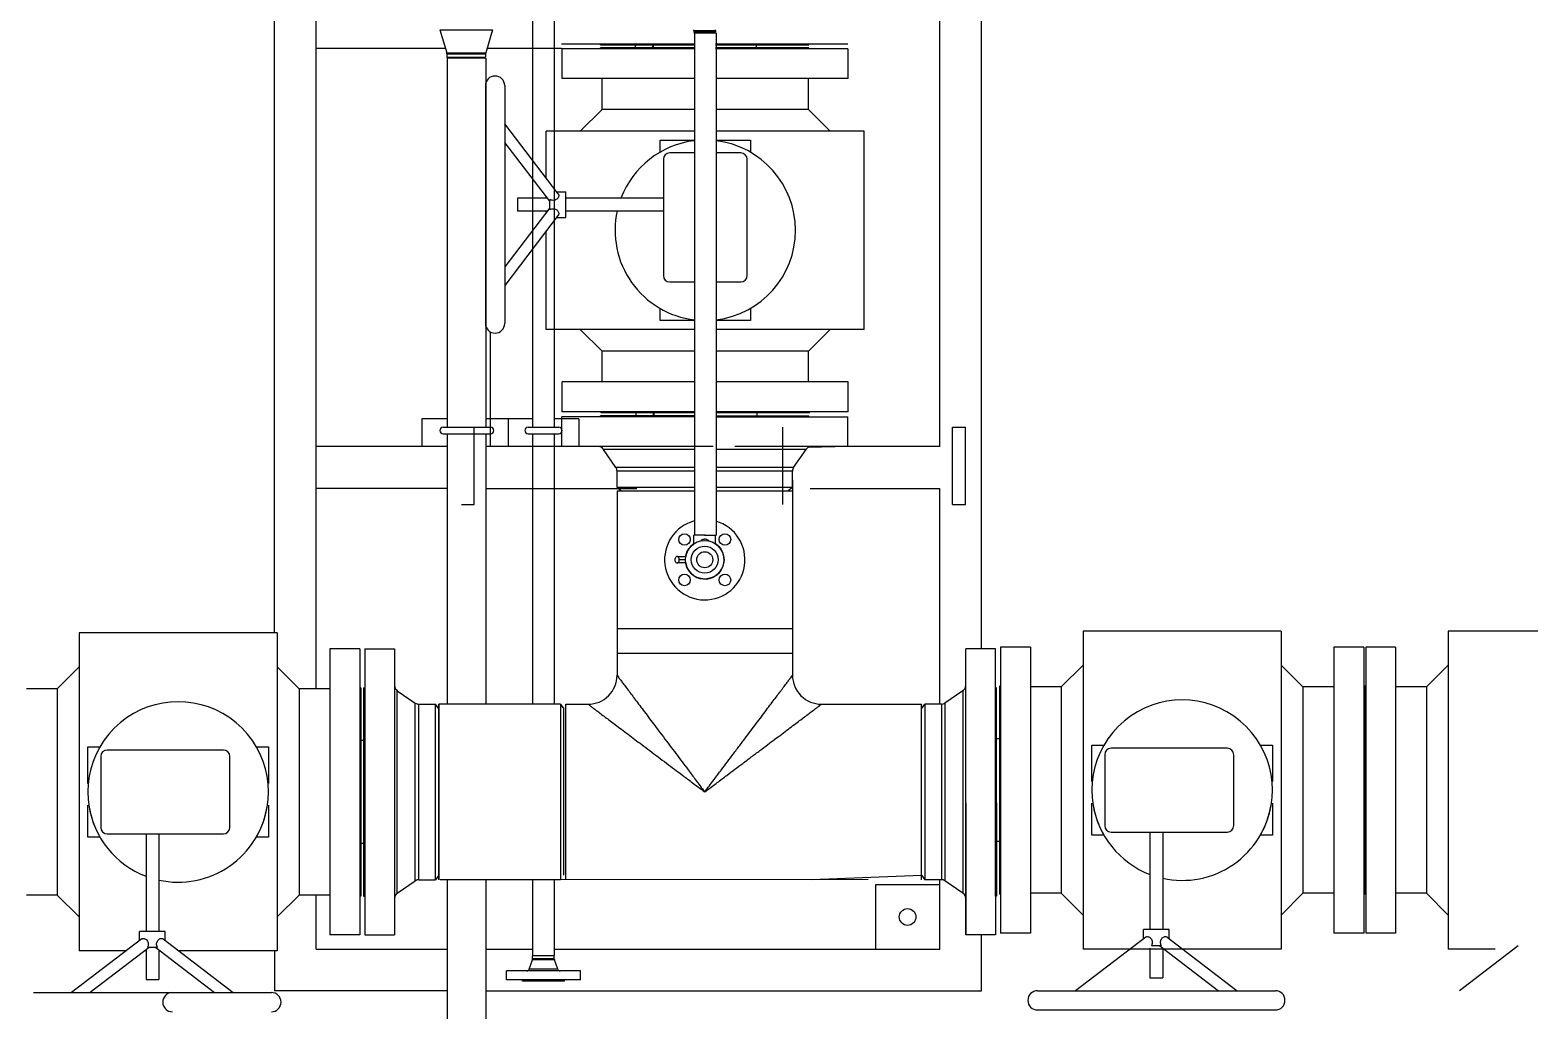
# Model space of a CAD drawing. Header units: millimetres. Extents: x 18255 to 228708, y -2217 to 146640.
# Drawn here: x 72680 to 75012, y 80711 to 82236 of the extents above; entities that cross this region are included whole.
import ezdxf

# ---------------------------------------------------------------- set-up
doc = ezdxf.new("R2010")
doc.units = ezdxf.units.MM
doc.layers.add('设备', color=8, linetype='Continuous')

msp = doc.modelspace()

# ---------------------------------------------------------------- linework, layer by layer
at = {"layer": '设备'}
for p, q in [((73060, 81298), (73060, 83585.2)), ((73125, 81211.2), (73125, 83585.2)), ((73461.8, 83218.9), (73461.8, 81956.7)), ((73495.5, 83182.8), (73495.5, 81956.7)), ((74160, 81273.2), (74160, 83096.3)), ((74095, 82081), (74095, 82261)), ((73317.5, 82236.1), (73399.4, 82236.1)), ((73317.5, 82236.1), (73328.1, 82200.4)), ((73399.4, 82236.1), (73388.8, 82200.4)), ((73712.4, 82235.4), (73712.3, 82236.4)), ((73712.4, 82235.4), (73746.1, 82235.4)), ((73712.4, 82235.4), (73712.4, 82233.2)), ((73712.4, 82233.2), (73746.1, 82233.2)), ((73714.4, 82231.7), (73712.4, 82233.2)), ((73712.4, 82231.7), (73746.1, 82231.7)), ((73713.4, 82231.7), (73713.4, 81450)), ((73744.1, 82231.7), (73746.1, 82233.2)), ((73746.1, 82235.4), (73746.3, 82236.4)), ((73746.1, 82235.4), (73746.1, 82233.2)), ((73747.1, 82231.7), (73747.1, 81450)), ((73124, 82207.7), (73257.5, 82207.7)), ((73257.5, 82207.7), (73325.9, 82207.7)), ((73328.1, 82200.4), (73388.8, 82200.4)), ((73328.3, 82199), (73388.6, 82199)), ((73328.3, 82199), (73328.3, 82193.9)), ((73328.3, 82193.9), (73388.6, 82193.9)), ((73330.4, 82192.2), (73328.3, 82193.9)), ((73388.6, 82192.2), (73328.3, 82192.2)), ((73329.3, 81956.7), (73329.3, 82192.2)), ((73386.4, 82192.2), (73388.6, 82193.9)), ((73388.6, 82199), (73388.6, 82193.9)), ((73389.6, 81956.7), (73389.6, 82192.2)), ((73391, 82207.7), (73447.5, 82207.7)), ((73394.9, 82207.7), (73506.8, 82207.7)), ((73447.5, 82207.7), (73460.8, 82207.7)), ((73506.8, 82214.6), (73712.4, 82214.6)), ((73712.4, 82206.9), (73506.8, 82206.9)), ((73507.8, 82161.3), (73507.8, 82207.7)), ((73507.8, 82160.5), (73507.8, 82206.9)), ((73567.3, 82213), (73567.3, 82214.6)), ((73567.3, 82213), (73712.4, 82213)), ((73712.4, 82208.5), (73567.3, 82208.5)), ((73567.3, 82206.9), (73567.3, 82208.5)), ((73621.4, 82213), (73621.4, 82208.5)), ((73648.4, 82213), (73648.4, 82208.5)), ((73649.3, 82213), (73649.3, 82208.5)), ((73746.1, 82214.6), (73951.8, 82214.6)), ((73746.1, 82213), (73891.3, 82213)), ((73891.3, 82208.5), (73746.1, 82208.5)), ((73951.8, 82206.9), (73746.1, 82206.9)), ((73809.3, 82213), (73809.3, 82208.5)), ((73891.3, 82213), (73891.3, 82214.6)), ((73891.3, 82206.9), (73891.3, 82208.5)), ((73952.8, 82160.5), (73952.8, 82206.9)), ((73388.3, 82149.5), (73388.3, 81779.5)), ((73418.3, 82149.5), (73418.3, 81779.5)), ((73713.4, 82160.5), (73507.8, 82160.5)), ((73569.8, 82112.5), (73569.8, 82160.5)), ((73952.8, 82160.5), (73747.1, 82160.5)), ((73890.8, 82112.5), (73890.8, 82160.5)), ((73535.8, 82078.6), (73569.8, 82112.5)), ((73713.4, 82112.5), (73569.8, 82112.5)), ((73890.8, 82112.5), (73747.1, 82112.5)), ((73924.7, 82078.6), (73890.8, 82112.5)), ((73501.7, 81981.1), (73418.3, 82090.2)), ((73713.4, 82078.6), (73483, 82078.6)), ((73483, 82005.5), (73483, 82078.6)), ((73977.5, 82078.6), (73747.1, 82078.6)), ((73977.5, 81770.4), (73977.5, 82078.6)), ((74095, 81588), (74095, 82081)), ((73488.3, 81969.6), (73418.3, 82061.2)), ((73660.1, 82064.9), (73713.4, 82064.9)), ((73660.1, 82045.7), (73660.1, 82064.9)), ((73747.1, 82064.9), (73800.5, 82064.9)), ((73800.5, 82064.9), (73800.5, 82045.7)), ((73665.1, 82034.9), (73665.1, 81854.1)), ((73713.4, 82044.9), (73675.1, 82044.9)), ((73785.5, 82044.9), (73747.1, 82044.9)), ((73795.5, 81854.1), (73795.5, 82034.9)), ((73499.1, 81984.5), (73513.3, 81984.5)), ((73513.3, 81944.5), (73513.3, 81984.5)), ((73488.3, 81959.3), (73418.3, 81867.8)), ((73484.6, 81974.5), (73438.3, 81974.5)), ((73438.3, 81974.5), (73438.3, 81954.5)), ((73483, 81974.5), (73483, 81976.5)), ((73488.3, 81956.8), (73488.3, 81972.2)), ((73665.1, 81974.5), (73513.3, 81974.5)), ((73329.3, 81618), (73329.3, 81956.7)), ((73389.6, 81618), (73389.6, 81956.7)), ((73501.7, 81947.9), (73418.3, 81838.8)), ((73484.6, 81954.5), (73438.3, 81954.5)), ((73461.8, 81956.7), (73461.8, 81618)), ((73483, 81952.5), (73483, 81954.5)), ((73495.5, 81956.7), (73495.5, 81618)), ((73499.1, 81944.5), (73513.3, 81944.5)), ((73665.1, 81954.5), (73513.3, 81954.5)), ((73483, 81770.4), (73483, 81923.5)), ((73675.1, 81844.1), (73713.4, 81844.1)), ((73747.1, 81844.1), (73785.5, 81844.1)), ((73660.1, 81784.1), (73660.1, 81803.3)), ((73800.5, 81803.3), (73800.5, 81784.1)), ((73713.4, 81784.1), (73660.1, 81784.1)), ((73800.5, 81784.1), (73747.1, 81784.1)), ((73395.9, 81766.6), (73395.9, 81588)), ((73713.4, 81770.4), (73483, 81770.4)), ((73569.8, 81736.5), (73535.8, 81770.4)), ((73977.5, 81770.4), (73747.1, 81770.4)), ((73890.8, 81736.5), (73924.7, 81770.4)), ((73713.4, 81736.5), (73569.8, 81736.5)), ((73569.8, 81688.5), (73569.8, 81736.5)), ((73890.8, 81736.5), (73747.1, 81736.5)), ((73890.8, 81688.5), (73890.8, 81736.5)), ((73713.4, 81688.5), (73507.8, 81688.5)), ((73507.8, 81642.1), (73507.8, 81688.5)), ((73952.8, 81688.5), (73747.1, 81688.5)), ((73952.8, 81642.1), (73952.8, 81688.5)), ((73713.4, 81634.4), (73507, 81634.4)), ((73507, 81588), (73507, 81634.4)), ((73713.4, 81642.1), (73507.8, 81642.1)), ((73713.4, 81636), (73567.5, 81636)), ((73567.5, 81634.4), (73567.5, 81636)), ((73568.3, 81640.5), (73568.3, 81642.1)), ((73713.4, 81640.5), (73568.3, 81640.5)), ((73622.4, 81640.5), (73622.4, 81636)), ((73649.4, 81640.5), (73649.4, 81636)), ((73650.3, 81640.5), (73650.3, 81636)), ((73952.8, 81642.1), (73747.1, 81642.1)), ((73892.3, 81640.5), (73747.1, 81640.5)), ((73747.1, 81636), (73891.5, 81636)), ((73747.1, 81634.4), (73952, 81634.4)), ((73810.3, 81640.5), (73810.3, 81636)), ((73891.5, 81634.4), (73891.5, 81636)), ((73892.3, 81640.5), (73892.3, 81642.1)), ((73952, 81588), (73952, 81634.4)), ((73329.3, 81631), (73289.4, 81631)), ((73289.4, 81631), (73289.4, 81588)), ((73322.4, 81618), (73396.4, 81618)), ((73350.9, 81618), (73370.9, 81618)), ((73370.9, 81498), (73370.9, 81618)), ((73461.8, 81631), (73389.6, 81631)), ((73423.6, 81631), (73423.6, 81588)), ((73454.6, 81618), (73502.6, 81618)), ((73533.6, 81631), (73495.5, 81631)), ((73533.6, 81631), (73533.6, 81588)), ((73850.9, 81498), (73850.9, 81618)), ((74115, 81618), (74135, 81618)), ((74115, 81498), (74115, 81618)), ((74135, 81498), (74135, 81618)), ((73289.4, 81588), (73125, 81588)), ((73328.4, 81588), (73289.4, 81588)), ((73322.4, 81608), (73396.4, 81608)), ((73329.3, 81187.5), (73329.3, 81608)), ((73389.6, 81187.5), (73389.6, 81608)), ((73461.8, 81588), (73389.6, 81588)), ((73713.4, 81588), (73395.9, 81588)), ((73454.6, 81608), (73502.6, 81608)), ((73461.8, 81608), (73461.8, 81187.5)), ((73495.5, 81608), (73495.5, 81187.5)), ((73742.6, 81588), (73495.5, 81588)), ((74095, 81588), (73776.3, 81588)), ((73952, 81588), (73890.6, 81586.8)), ((73713.4, 81583.7), (73572, 81583.7)), ((73591.2, 81555.7), (73572, 81583.7)), ((73887, 81583.7), (73747.1, 81583.7)), ((73867.7, 81555.7), (73887, 81583.7)), ((73713.4, 81555.7), (73591.2, 81555.7)), ((73713.4, 81550), (73593, 81550)), ((73593, 81524.4), (73593, 81550)), ((73867.7, 81555.7), (73747.1, 81555.7)), ((73866, 81550), (73747.1, 81550)), ((73866, 81524.4), (73866, 81550)), ((73329.3, 81523), (73125, 81523)), ((73389.6, 81523), (73461.8, 81523)), ((73395.9, 81523), (73594.8, 81523)), ((73495.5, 81523), (73623.9, 81523)), ((73713.4, 81524.4), (73593, 81524.4)), ((73593, 81524.4), (73600, 81519)), ((73593, 81519), (73713.4, 81519)), ((73593, 81519), (73593, 81305)), ((73866, 81524.4), (73747.1, 81524.4)), ((73747.1, 81519), (73866, 81519)), ((73866, 81524.4), (73859, 81519)), ((73866, 81536.3), (73866, 81232.2)), ((73866, 81519), (73866, 81305)), ((73893.4, 81523), (74095, 81523)), ((74095, 81187.2), (74095, 81523)), ((73350.9, 81498), (73370.9, 81498)), ((74115, 81498), (74135, 81498)), ((73730, 81450), (73712.6, 81450)), ((73712.6, 81436.7), (73712.6, 81450)), ((73729.1, 81450), (73747.1, 81450)), ((73746.3, 81436.7), (73746.3, 81450)), ((73683.5, 81410), (73683.5, 81414)), ((73686.5, 81417), (73699.9, 81417)), ((73699.9, 81407), (73686.5, 81407)), ((73689.5, 81410), (73689.5, 81414)), ((73699.5, 81412), (73689.5, 81412)), ((72756.4, 81298), (72756.4, 80856.3)), ((73064.5, 81298), (72756.4, 81298)), ((73064.5, 81298), (73064.5, 80914.2)), ((73593, 81305), (73866, 81305)), ((73593, 81305), (73593, 81232.3)), ((74317.9, 81300.8), (74317.9, 80859.1)), ((74626, 81300.8), (74317.9, 81300.8)), ((74626, 81300.8), (74626, 80917)), ((74885.9, 81300.8), (74885.9, 80859.1)), ((75194, 81300.8), (74885.9, 81300.8)), ((73146.4, 81273.2), (73146.4, 80914.2)), ((73192.8, 81273.2), (73146.4, 81273.2)), ((73192.8, 81273.2), (73192.8, 80914.2)), ((73200.5, 81273.2), (73200.5, 80914.2)), ((73200.5, 81273.2), (73246.9, 81273.2)), ((73246.9, 81273.2), (73246.9, 80914.2)), ((73593, 81266.7), (73866, 81266.7)), ((74135.5, 80828.2), (74135.5, 81273.2)), ((74181.9, 81273.2), (74135.5, 81273.2)), ((74181.9, 80888.7), (74181.9, 81273.2)), ((74189.6, 81276), (74189.6, 80891.5)), ((74236, 81276), (74189.6, 81276)), ((74236, 81276), (74236, 80893)), ((74708, 81276), (74708, 80917)), ((74754.4, 81276), (74708, 81276)), ((74754.4, 81276), (74754.4, 80917)), ((74757.6, 81276), (74757.6, 80891.5)), ((74804, 81276), (74757.6, 81276)), ((74804, 81276), (74804, 80893)), ((72756.4, 81245.1), (72722.4, 81211.2)), ((73098.4, 81211.2), (73064.5, 81245.1)), ((74317.9, 81247.9), (74284, 81214)), ((74660, 81214), (74626, 81247.9)), ((74885.9, 81247.9), (74852, 81214)), ((73194.4, 81212.7), (73192.8, 81212.7)), ((73194.4, 81212.7), (73194.4, 80970.7)), ((73198.9, 81212.7), (73198.9, 80970.7)), ((73198.9, 81212.7), (73200.5, 81212.7)), ((74183.5, 81212.7), (74181.9, 81212.7)), ((74183.5, 80973.5), (74183.5, 81212.7)), ((74188, 81215.5), (74188, 80973.5)), ((74189.6, 81215.5), (74188, 81215.5)), ((74284, 81214), (74236, 81214)), ((74284, 81214), (74284, 80893)), ((74660, 81214), (74660, 81033.1)), ((74708, 81214), (74660, 81214)), ((74756, 81215.5), (74754.4, 81215.5)), ((74757.6, 81215.5), (74756, 81215.5)), ((74756, 81215.5), (74756, 80973.5)), ((74852, 81214), (74804, 81214)), ((74852, 81214), (74852, 80893)), ((72722.4, 81211.2), (72674.4, 81211.2)), ((72722.4, 81211.2), (72722.4, 80890.2)), ((73098.4, 81211.2), (73098.4, 81030.3)), ((73146.4, 81211.2), (73098.4, 81211.2)), ((73251.2, 81022.8), (73251.2, 81208.2)), ((73251.2, 81208.2), (73279.3, 81189)), ((73279.3, 80914.2), (73279.3, 81189)), ((74131.1, 81208.2), (74103.1, 81189)), ((74103.1, 81189), (74103.1, 81014.2)), ((74131.1, 81208.2), (74131.1, 80893.2)), ((73284.9, 81021.6), (73284.9, 81187.2)), ((73284.9, 81187.2), (73310.5, 81187.2)), ((73310.5, 80914.2), (73310.5, 81187.2)), ((73315.9, 81180.2), (73310.5, 81187.2)), ((73505.1, 81187.2), (73315.9, 81187.2)), ((73315.9, 80914.2), (73315.9, 81187.2)), ((73315.9, 81187.2), (73315.9, 81023.7)), ((73505.1, 81187.2), (73505.1, 80914.2)), ((73505.1, 81187.2), (73510.5, 81180.2)), ((73510.5, 80921.2), (73510.5, 81180.2)), ((73513.5, 80914.2), (73513.5, 81187.2)), ((73513.5, 81187.2), (73548, 81187.2)), ((73911, 81187.2), (74066.5, 81187.2)), ((74066.5, 80921.2), (74066.5, 81187.2)), ((74066.5, 81180.2), (74071.9, 81187.2)), ((74071.9, 81187.2), (74071.9, 80914.2)), ((74097.5, 81187.2), (74071.9, 81187.2)), ((74097.5, 81187.2), (74097.5, 80914.2)), ((72770, 81064), (72770, 81120.9)), ((72770, 81120.9), (72789.2, 81120.9)), ((73031.6, 81120.9), (73050.8, 81120.9)), ((73050.8, 81120.9), (73050.8, 81064)), ((73198.9, 81130.7), (73194.4, 81130.7)), ((74188, 81133.5), (74183.5, 81133.5)), ((74331.6, 81066.8), (74331.6, 81123.7)), ((74331.6, 81123.7), (74350.8, 81123.7)), ((74593.2, 81123.7), (74612.4, 81123.7)), ((74612.4, 81123.7), (74612.4, 81066.8)), ((72790, 81105.9), (72790, 80995.5)), ((72980.8, 81115.9), (72800, 81115.9)), ((72990.8, 80995.5), (72990.8, 81105.9)), ((74351.6, 81108.7), (74351.6, 80998.3)), ((74542.4, 81118.7), (74361.6, 81118.7)), ((74552.4, 80998.3), (74552.4, 81108.7)), ((72722.4, 81030.3), (72722.4, 80890.2)), ((72756.4, 81030.3), (72756.4, 80803.5)), ((72770, 80980.5), (72770, 81030.3)), ((72790, 81030.3), (72790, 80995.5)), ((72990.8, 80995.5), (72990.8, 81030.3)), ((73050.8, 81030.3), (73050.8, 80980.5)), ((73064.5, 81030.3), (73064.5, 80803.5)), ((73098.4, 81030.3), (73098.4, 80890.2)), ((73146.4, 81030.3), (73146.4, 80828.2)), ((73192.8, 81030.3), (73192.8, 80828.2)), ((73194.4, 81030.3), (73194.4, 80888.7)), ((73198.9, 81030.3), (73198.9, 80888.7)), ((73200.5, 81030.3), (73200.5, 80828.2)), ((74066.5, 80914.2), (74066.5, 81033.1)), ((74071.9, 81033.1), (74071.9, 80914.2)), ((74097.5, 81033.1), (74097.5, 80914.2)), ((74103.1, 81033.1), (74103.1, 80912.4)), ((74131.1, 81033.1), (74131.1, 80893.2)), ((74135.5, 81033.1), (74135.5, 80828.2)), ((74181.9, 81033.1), (74181.9, 80828.2)), ((74183.5, 81033.1), (74183.5, 80888.7)), ((74188, 81033.1), (74188, 80891.5)), ((74189.6, 81033.1), (74189.6, 80831)), ((74236, 81033.1), (74236, 80831)), ((74284, 81033.1), (74284, 80893)), ((74317.9, 81033.1), (74317.9, 80806.3)), ((74331.6, 80983.3), (74331.6, 81033.1)), ((74351.6, 81033.1), (74351.6, 80998.3)), ((74552.4, 80998.3), (74552.4, 81033.1)), ((74612.4, 81033.1), (74612.4, 80983.3)), ((74626, 81033.1), (74626, 80806.3)), ((74660, 81033.1), (74660, 80893)), ((74708, 81033.1), (74708, 80831)), ((74754.4, 81033.1), (74754.4, 80831)), ((74756, 81033.1), (74756, 80891.5)), ((74757.6, 81033.1), (74757.6, 80831)), ((74804, 81033.1), (74804, 80831)), ((74852, 81033.1), (74852, 80893)), ((74885.9, 81033.1), (74885.9, 80806.3)), ((73246.9, 81023.9), (73246.9, 80828.2)), ((73251.2, 80893.2), (73251.2, 81022.8)), ((73284.9, 80914.2), (73284.9, 81021.6)), ((73315.9, 81023.7), (73315.9, 80914.2)), ((72789.2, 80980.5), (72770, 80980.5)), ((72800, 80985.5), (72980.8, 80985.5)), ((72860.4, 80985.5), (72860.4, 80833.7)), ((72880.4, 80985.5), (72880.4, 80833.7)), ((73050.8, 80980.5), (73031.6, 80980.5)), ((73279.3, 80912.4), (73279.3, 80984.6)), ((73310.5, 80914.2), (73310.5, 80988.2)), ((74350.8, 80983.3), (74331.6, 80983.3)), ((74361.6, 80988.3), (74542.4, 80988.3)), ((74422, 80988.3), (74422, 80836.5)), ((74442, 80988.3), (74442, 80836.5)), ((74612.4, 80983.3), (74593.2, 80983.3)), ((73198.9, 80970.7), (73194.4, 80970.7)), ((74188, 80973.5), (74183.5, 80973.5)), ((73251.2, 80893.2), (73279.3, 80912.4)), ((73284.9, 80914.2), (73310.5, 80914.2)), ((73315.9, 80921.2), (73310.5, 80914.2)), ((73505.1, 80914.2), (73318.1, 80914.2)), ((73329.3, 80658), (73329.3, 80914.5)), ((73389.6, 80658), (73389.6, 80914.5)), ((73461.8, 80914.5), (73461.8, 80796.2)), ((73495.5, 80914.5), (73495.5, 80796.2)), ((73983.5, 80914.5), (73505.1, 80914.2)), ((73895.9, 80914.5), (74066.5, 80921.2)), ((74066.5, 80921.2), (74071.9, 80914.2)), ((74097.5, 80914.2), (74071.9, 80914.2)), ((74095, 80806.2), (74095, 80914.2)), ((74131.1, 80893.2), (74103.1, 80912.4)), ((72722.4, 80890.2), (72674.4, 80890.2)), ((72756.4, 80856.3), (72722.4, 80890.2)), ((73098.4, 80890.2), (73064.5, 80856.3)), ((73146.4, 80890.2), (73098.4, 80890.2)), ((73125, 80806.2), (73125, 80890.2)), ((73194.4, 80888.7), (73192.8, 80888.7)), ((73198.9, 80888.7), (73200.5, 80888.7)), ((74095, 80906.2), (73995, 80906.2)), ((73995, 80906.2), (73995, 80806.2)), ((74183.5, 80888.7), (74181.9, 80888.7)), ((74189.6, 80891.5), (74188, 80891.5)), ((74284, 80893), (74236, 80893)), ((74317.9, 80859.1), (74284, 80893)), ((74660, 80893), (74626, 80859.1)), ((74708, 80893), (74660, 80893)), ((74756, 80891.5), (74754.4, 80891.5)), ((74757.6, 80891.5), (74756, 80891.5)), ((74852, 80893), (74804, 80893)), ((74885.9, 80859.1), (74852, 80893)), ((72853.8, 80822.1), (72744.7, 80738.7)), ((72850.4, 80819.5), (72850.4, 80833.7)), ((72890.4, 80833.7), (72850.4, 80833.7)), ((72887, 80822.1), (72996.1, 80738.7)), ((72890.4, 80819.5), (72890.4, 80833.7)), ((73192.8, 80828.2), (73146.4, 80828.2)), ((73200.5, 80828.2), (73246.9, 80828.2)), ((74181.9, 80828.2), (74135.5, 80828.2)), ((74160, 80741.2), (74160, 80828.2)), ((74236, 80831), (74189.6, 80831)), ((74415.4, 80824.9), (74306.3, 80741.5)), ((74412, 80822.3), (74412, 80836.5)), ((74452, 80836.5), (74412, 80836.5)), ((74448.6, 80824.9), (74557.7, 80741.5)), ((74452, 80822.3), (74452, 80836.5)), ((74754.4, 80831), (74708, 80831)), ((74804, 80831), (74757.6, 80831)), ((72829.4, 80803.5), (72756.4, 80803.5)), ((72865.3, 80808.7), (72773.7, 80738.7)), ((72860.4, 80803.5), (72858.4, 80803.5)), ((72860.4, 80805), (72860.4, 80758.7)), ((72878.1, 80808.7), (72862.7, 80808.7)), ((72875.6, 80808.7), (72967.1, 80738.7)), ((72880.4, 80805), (72880.4, 80758.7)), ((72882.4, 80803.5), (72880.4, 80803.5)), ((73064.5, 80803.5), (72911.4, 80803.5)), ((73060, 80803.5), (73060, 80741.2)), ((73125, 80806.2), (73329.3, 80806.2)), ((73389.6, 80806.2), (73461.8, 80806.2)), ((73461.8, 80796.2), (73495.5, 80796.2)), ((73462, 80795.9), (73461.8, 80795.7)), ((73495.5, 80795.7), (73461.8, 80795.7)), ((73461.8, 80790.9), (73461.8, 80795.7)), ((73495.3, 80795.9), (73495.5, 80795.7)), ((73495.5, 80806.2), (73622.1, 80806.2)), ((73495.5, 80790.9), (73495.5, 80795.7)), ((73622.1, 80806.2), (74095, 80806.2)), ((74626, 80806.3), (74317.9, 80806.3)), ((74422, 80806.3), (74420, 80806.3)), ((74422, 80807.8), (74422, 80761.5)), ((74439.7, 80811.5), (74424.3, 80811.5)), ((74437.1, 80811.5), (74528.7, 80741.5)), ((74442, 80807.8), (74442, 80761.5)), ((74444, 80806.3), (74442, 80806.3)), ((74959, 80806.3), (74885.9, 80806.3)), ((74994.8, 80811.5), (74903.3, 80741.5)), ((73536.1, 80772.2), (73421.1, 80772.2)), ((73421.1, 80758.2), (73421.1, 80772.2)), ((73456.6, 80774.9), (73461.6, 80789.6)), ((73500.7, 80774.9), (73456.6, 80774.9)), ((73495.7, 80789.6), (73461.6, 80789.6)), ((73495.5, 80790.9), (73461.8, 80790.9)), ((73500.7, 80774.9), (73495.7, 80789.6)), ((73536.1, 80758.2), (73536.1, 80772.2)), ((72860.4, 80758.7), (72880.4, 80758.7)), ((73536.1, 80758.2), (73421.1, 80758.2)), ((73446.1, 80756.2), (73446.1, 80758.2)), ((73511.1, 80756.2), (73446.1, 80756.2)), ((73511.1, 80756.2), (73511.1, 80758.2)), ((74422, 80761.5), (74442, 80761.5)), ((72685.4, 80738.7), (73055.4, 80738.7)), ((73215.4, 80741.2), (73060, 80741.2)), ((73329.3, 80741.2), (73125, 80741.2)), ((73389.6, 80741.2), (73421.1, 80741.2)), ((73421.1, 80741.2), (74160, 80741.2)), ((74247, 80741.5), (74617, 80741.5)), ((74247, 80711.5), (74617, 80711.5))]:
    msp.add_line(p, q, dxfattribs=at)
for centre, radius in [((73698, 81443.5), 9), ((73760.9, 81443.5), 9), ((73729.5, 81412), 30), ((73729.5, 81412), 21), ((73729.5, 81412), 12.5), ((73698, 81380.5), 9), ((73760.9, 81380.5), 9), ((74045, 80856.2), 13)]:
    msp.add_circle(centre, radius, dxfattribs=at)
for centre, radius, start, end in [((73323.3, 82199), 5, 0, 16.5019), ((73393.6, 82199), 5, 163.4981, 180), ((73403.3, 82149.5), 15, 0, 180), ((73730.3, 81924.5), 140.4, 96.9339, 159.0442), ((73730.3, 81924.5), 140.4, 276.9339, 83.0661), ((73675.1, 82034.9), 10, 90, 180), ((73785.5, 82034.9), 10, 0, 90), ((73730.3, 81924.5), 140.4, 167.6147, 263.0661), ((73675.1, 81854.1), 10, 180, 270), ((73785.5, 81854.1), 10, 270, 0), ((73403.3, 81779.5), 15, 180, 0), ((73322.4, 81613), 5, 90, 270), ((73396.4, 81613), 5, 270, 90), ((73454.6, 81613), 5, 90, 270), ((73502.6, 81613), 5, 270, 90), ((73563.7, 81578), 10, 34.5155, 90), ((73895.2, 81578), 10, 90, 145.4845), ((73583, 81550), 10, 0, 34.5155), ((73876, 81550), 10, 145.4845, 180), ((73729.5, 81412), 62.5, 104.9018, 73.5739), ((73729.5, 81412), 30.1, 189.5931, 55.8923), ((73729.5, 81412), 30.1, 124.1058, 170.4075), ((73686.5, 81414), 3, 0, 180), ((73686.5, 81410), 3, 180, 0), ((73256.9, 81216.5), 10, 180, 235.4845), ((73548, 81232.2), 45, 269.9999, 0.0001), ((73911, 81232.2), 45, 179.9999, 270.0001), ((73911, 81232.2), 45, 179.9999, 270.0001), ((74125.5, 81216.5), 10, 304.5155, 360), ((72910.4, 81050.7), 140.4, 330, 210), ((73284.9, 81197.2), 10, 235.4845, 270), ((74097.5, 81197.2), 10, 270, 304.5155), ((74472, 81053.5), 140.4, 330, 210), ((72800, 81105.9), 10, 90, 180), ((72980.8, 81105.9), 10, 0, 90), ((74361.6, 81108.7), 10, 90, 180), ((74542.4, 81108.7), 10, 0, 90), ((72910.4, 81050.7), 140.4, 188.4051, 249.0442), ((72910.4, 81050.7), 140.4, 257.6147, 351.5949), ((74472, 81053.5), 140.4, 188.4051, 249.0442), ((74472, 81053.5), 140.4, 257.6147, 351.5949), ((72800, 80995.5), 10, 180, 270), ((72980.8, 80995.5), 10, 270, 0), ((74361.6, 80998.3), 10, 180, 270), ((74542.4, 80998.3), 10, 270, 0), ((73284.9, 80904.2), 10, 90, 124.5155), ((74097.5, 80904.2), 10, 55.4845, 90), ((73256.9, 80884.9), 10, 124.5155, 180), ((74125.5, 80884.9), 10, 0, 55.4845), ((73452.8, 80776.2), 4, 270, 341.1364), ((73457.8, 80790.9), 4, 341.1364, 0), ((73499.5, 80790.9), 4, 180, 198.8636), ((73504.5, 80776.2), 4, 198.8636, 270), ((72901.4, 80723.7), 15, 90, 270), ((73055.4, 80723.7), 15, 270, 90), ((74247, 80726.5), 15, 90, 270), ((74617, 80726.5), 15, 270, 90)]:
    msp.add_arc(centre, radius, start, end, dxfattribs=at)
for points, start_tangent, end_tangent in [([(73502.5, 81978.6), (73502, 81976.3), (73500.6, 81974), (73498.3, 81972.2), (73495.4, 81971.1), (73491.9, 81971.1), (73488.3, 81972.2)], (0, -1), (-0.90988, 0.414871)), ([(73501.7, 81981.1), (73502.1, 81980.4), (73502.5, 81978.6)], (0.608852, -0.793284), (0, -1)), ([(73488.3, 81956.8), (73491.4, 81957.8), (73494.4, 81958), (73497.1, 81957.4), (73499.4, 81956.1), (73501, 81954.3), (73502.1, 81952.4), (73502.5, 81950.4)], (0.90988, 0.414871), (0, -1)), ([(73502.5, 81950.4), (73502, 81948.4), (73501.7, 81947.9)], (0, -1), (-0.612311, -0.790617)), ([(73729.5, 81443.8), (73728, 81443.7), (73726.4, 81443.3), (73724.9, 81442.7), (73723.6, 81441.8), (73722.7, 81441.1)], (-1, -0.000064), (-0.767786, -0.640706)), ([(73736.3, 81441.1), (73735.3, 81441.9), (73734, 81442.7), (73732.5, 81443.3), (73731, 81443.7), (73729.5, 81443.8)], (-0.767618, 0.640907), (-1, 0.00007)), ([(73593, 81232.2), (73593.7, 81231.2), (73595.8, 81228.4), (73598.9, 81224.4), (73602.6, 81219.4), (73607.5, 81213), (73613.1, 81205.5), (73618.8, 81197.8), (73624.9, 81189.7), (73632, 81180.3), (73639.7, 81170), (73647.7, 81159.4), (73655.9, 81148.5), (73665.1, 81136.3), (73674.9, 81123.3), (73684.7, 81110.3), (73694.1, 81097.8), (73703.8, 81084.9), (73715.1, 81069.8), (73729.5, 81050.7)], (0.601055, -0.799207), (0.601002, -0.799247)), ([(73729.5, 81050.7), (73744.1, 81070.1), (73755.3, 81085.1), (73764.8, 81097.6), (73774, 81109.9), (73783.9, 81123.1), (73793.9, 81136.4), (73803.3, 81148.8), (73811.5, 81159.7), (73819.5, 81170.4), (73827.3, 81180.8), (73834.5, 81190.3), (73840.5, 81198.3), (73846.2, 81205.9), (73851.7, 81213.2), (73856.5, 81219.6), (73860.2, 81224.5), (73863.2, 81228.5), (73865.3, 81231.2), (73866, 81232.2)], (0.600999, 0.79925), (0.601051, 0.799211)), ([(73548, 81187.2), (73549, 81186.5), (73551.8, 81184.4), (73555.8, 81181.3), (73560.8, 81177.6), (73567.2, 81172.7), (73574.7, 81167.1), (73582.4, 81161.3), (73590.5, 81155.2), (73599.9, 81148.2), (73610.2, 81140.4), (73620.7, 81132.5), (73631.6, 81124.3), (73643.9, 81115.1), (73656.8, 81105.3), (73669.9, 81095.5), (73682.4, 81086.1), (73695.3, 81076.4), (73710.3, 81065.1), (73729.5, 81050.7)], (0.799199, -0.601066), (0.799247, -0.601002)), ([(73729.5, 81050.7), (73748.9, 81065.3), (73763.8, 81076.5), (73776.4, 81086), (73788.7, 81095.2), (73801.9, 81105.2), (73815.2, 81115.1), (73827.6, 81124.5), (73838.5, 81132.7), (73849.2, 81140.7), (73859.6, 81148.6), (73869.1, 81155.7), (73877.1, 81161.7), (73884.7, 81167.4), (73892, 81172.9), (73898.4, 81177.7), (73903.2, 81181.4), (73907.2, 81184.4), (73910, 81186.5), (73911, 81187.2)], (0.79925, 0.600999), (0.799193, 0.601075)), ([(72853.9, 80822.1), (72854.5, 80822.5), (72856.3, 80822.9)], (0.793284, 0.608852), (1, 0)), ([(72856.3, 80822.9), (72858.6, 80822.4), (72860.9, 80821), (72862.7, 80818.7), (72863.8, 80815.8), (72863.8, 80812.3), (72862.7, 80808.7)], (1, 0), (-0.414871, -0.90988)), ([(72878.1, 80808.7), (72877.1, 80811.8), (72876.9, 80814.8), (72877.5, 80817.6), (72878.8, 80819.8), (72880.6, 80821.5), (72882.5, 80822.5), (72884.6, 80822.9)], (-0.414871, 0.90988), (1, 0)), ([(72884.6, 80822.9), (72886.5, 80822.4), (72887, 80822.1)], (1, 0), (0.790617, -0.612311)), ([(74415.4, 80824.9), (74416.1, 80825.3), (74417.8, 80825.7)], (0.793284, 0.608852), (1, 0)), ([(74417.8, 80825.7), (74420.2, 80825.2), (74422.4, 80823.8), (74424.3, 80821.5), (74425.3, 80818.6), (74425.4, 80815.1), (74424.3, 80811.5)], (1, 0), (-0.414871, -0.90988)), ([(74439.7, 80811.5), (74438.7, 80814.6), (74438.5, 80817.6), (74439.1, 80820.4), (74440.4, 80822.6), (74442.1, 80824.3), (74444.1, 80825.3), (74446.1, 80825.7)], (-0.414871, 0.90988), (1, 0)), ([(74446.1, 80825.7), (74448.1, 80825.2), (74448.5, 80824.9)], (1, 0), (0.790617, -0.612311))]:
    msp.add_spline(points, degree=3, dxfattribs=dict(at, start_tangent=start_tangent, end_tangent=end_tangent))

doc.saveas('drawing.dxf')
